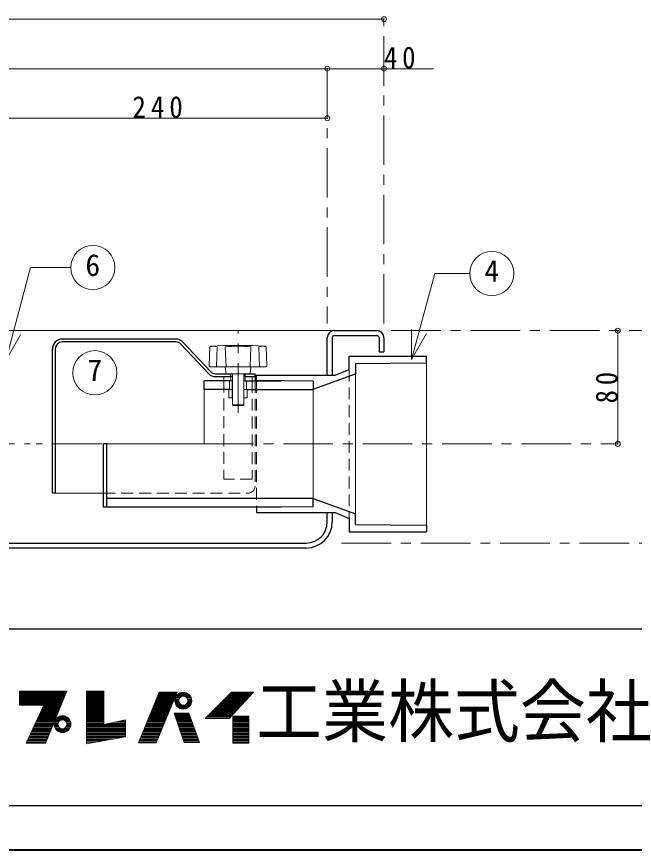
# Model space of a CAD drawing. Units: millimetres at full size, sheet at 1:7. Extents: x -1486 to 1349, y -951 to 1016.
# Drawn here: x -35 to 401, y -951 to -362 of the extents above; entities that cross this region are included whole.
import ezdxf
from ezdxf.enums import TextEntityAlignment as Align

# ---------------------------------------------------------------- set-up
doc = ezdxf.new("R2010")
doc.units = ezdxf.units.MM
doc.header["$LTSCALE"] = 7
doc.header["$PDMODE"] = 32
doc.header["$PDSIZE"] = 3.5
for name, pattern in [('CHAIN1', [8, 5, -1, 1, -1]), ('DASHED1', [1.8, 1.2, -0.6]), ('DOUBLE_CHAIN1', [8.8, 5, -1, 0.6, -0.6, 0.6, -1])]:
    doc.linetypes.add(name, pattern=pattern)
doc.layers.add('0-0', color=4, linetype='Continuous', lineweight=9)
doc.styles.add('ＭＳ ゴシック', font='')
doc.styles.get('ＭＳ ゴシック').set_extended_font_data('MS Gothic')

msp = doc.modelspace()

# ---------------------------------------------------------------- linework, layer by layer
at = {"layer": '0-0'}
for p, q in [((-855.961, -363.661), (224.039, -363.661)), ((-815.961, -398.661), (184.039, -398.661)), ((259.039, -398.661), (184.039, -398.661)), ((-55.961, -433.661), (184.039, -433.661)), ((-820.961, -583.661), (189.039, -583.661)), ((389.039, -583.661), (389.039, -663.661)), ((204.039, -614.261), (204.039, -713.061)), ((117.039, -619.111), (116.939, -619.111)), ((125.139, -619.111), (125.039, -619.111)), ((134.039, -619.111), (134.039, -618.936)), ((97.039, -663.661), (97.039, -625.111)), ((174.039, -625.111), (174.039, -702.211)), ((28.539, -663.661), (97.039, -663.661)), ((134.039, -708.386), (134.039, -708.211))]:
    msp.add_line(p, q, dxfattribs=at)
at = {"layer": '0-0', "linetype": 'CHAIN1'}
for p, q in [((224.039, -578.661), (224.039, -363.661)), ((184.039, -398.661), (184.039, -578.661)), ((121.039, -641.611), (121.039, -584.111)), ((229.039, -583.661), (424.039, -583.661)), ((97.039, -663.661), (389.039, -663.661)), ((194.039, -733.661), (424.039, -733.661))]:
    msp.add_line(p, q, dxfattribs=at)
at = {"layer": '0-0', "color": 7, "lineweight": 18}
for p, q in [((-42.952, -604.729), (-25.375, -539.134)), ((2.964, -539.134), (-25.375, -539.134)), ((243.562, -603.937), (259.82, -543.261)), ((284.544, -543.261), (259.82, -543.261)), ((-42.952, -604.729), (-32.452, -586.542)), ((243.562, -603.937), (243.562, -582.937)), ((243.562, -603.937), (254.062, -585.75)), ((101.647, -594.564), (110.798, -594.122)), ((130.798, -594.111), (111.28, -594.111)), ((140.431, -594.564), (131.28, -594.122)), ((101.172, -595.045), (100.688, -608.593)), ((105.916, -609.111), (106.416, -595.111)), ((112.05, -595.111), (112.55, -609.111)), ((130.028, -595.111), (129.528, -609.111)), ((136.162, -609.111), (135.662, -595.111)), ((140.906, -595.045), (141.39, -608.593)), ((254.039, -720.936), (254.039, -606.386)), ((140.891, -609.111), (101.188, -609.111)), ((112.039, -609.111), (112.539, -614.111)), ((130.039, -609.111), (129.539, -614.111)), ((111.039, -619.111), (111.039, -616.111)), ((126.039, -614.111), (116.039, -614.111)), ((116.039, -616.111), (117.039, -616.111)), ((116.039, -616.111), (116.039, -619.111)), ((117.039, -636.111), (117.039, -614.111)), ((125.039, -636.111), (125.039, -614.111)), ((125.039, -616.111), (126.039, -616.111)), ((126.039, -616.111), (126.039, -619.111)), ((131.039, -619.111), (131.039, -616.111)), ((133.039, -619.111), (133.039, -616.111)), ((116.039, -619.111), (116.939, -619.111)), ((116.939, -631.111), (116.939, -619.111)), ((125.139, -619.111), (126.039, -619.111)), ((125.139, -631.111), (125.139, -619.111)), ((127.039, -625.111), (127.039, -619.111)), ((114.539, -631.111), (114.539, -625.111)), ((127.039, -625.111), (127.539, -625.111)), ((127.539, -631.111), (127.539, -625.111)), ((114.539, -631.111), (116.939, -631.111)), ((125.139, -631.111), (127.539, -631.111)), ((117.039, -636.111), (125.039, -636.111)), ((117.039, -636.111), (117.539, -636.611)), ((117.539, -636.611), (124.539, -636.611)), ((124.539, -636.611), (125.039, -636.111)), ((26.039, -698.436), (-7.961, -698.436)), ((-33.161, -838.8), (0.026, -838.8)), ((-33.161, -839.094), (-0.096, -839.094)), ((-33.161, -839.535), (-0.278, -839.535)), ((-33.161, -839.976), (-0.461, -839.976)), ((-33.161, -840.417), (-0.643, -840.417)), ((-33.161, -841.005), (-0.886, -841.005)), ((-1.069, -841.446), (-33.161, -841.446)), ((-33.161, -841.887), (-1.251, -841.887)), ((-14.933, -874.962), (0.208, -838.359)), ((14.173, -838.212), (14.173, -875.403)), ((26.374, -838.212), (14.173, -838.212)), ((14.173, -838.8), (26.374, -838.8)), ((14.173, -839.094), (26.374, -839.094)), ((14.173, -839.535), (26.374, -839.535)), ((14.173, -839.976), (26.374, -839.976)), ((14.173, -840.417), (26.374, -840.417)), ((14.173, -841.005), (26.374, -841.005)), ((14.173, -841.446), (26.374, -841.446)), ((14.173, -841.887), (26.374, -841.887)), ((65.476, -838.947), (50.776, -874.668)), ((63.271, -874.668), (78.118, -838.947)), ((64.266, -841.887), (76.896, -841.887)), ((64.448, -841.446), (77.079, -841.446)), ((64.629, -841.005), (77.263, -841.005)), ((64.871, -840.417), (77.507, -840.417)), ((65.053, -839.976), (77.677, -839.976)), ((65.234, -839.535), (77.874, -839.535)), ((65.476, -838.947), (78.118, -838.947)), ((77.59, -841.446), (87.172, -841.446)), ((78.084, -840.858), (86.678, -840.858)), ((78.936, -840.123), (85.826, -840.123)), ((79.969, -839.535), (84.794, -839.535)), ((113.398, -841.887), (129.19, -841.887)), ((113.839, -841.446), (129.6, -841.446)), ((114.28, -841.005), (130.009, -841.005)), ((114.721, -857.469), (131.92, -838.947)), ((114.868, -840.417), (130.555, -840.417)), ((115.309, -839.976), (130.965, -839.976)), ((115.75, -839.535), (131.374, -839.535)), ((-33.161, -842.328), (-1.434, -842.328)), ((-33.161, -842.769), (-1.616, -842.769)), ((-33.161, -843.21), (-1.799, -843.21)), ((-33.161, -843.504), (-1.92, -843.504)), ((-33.161, -844.092), (-2.163, -844.092)), ((-33.161, -844.533), (-2.346, -844.533)), ((-33.161, -844.974), (-2.528, -844.974)), ((-33.161, -845.415), (-2.711, -845.415)), ((-33.161, -845.856), (-2.893, -845.856)), ((-33.161, -846.297), (-3.075, -846.297)), ((-33.161, -846.738), (-3.258, -846.738)), ((-33.161, -847.179), (-3.44, -847.179)), ((-33.161, -847.62), (-3.623, -847.62)), ((14.173, -842.328), (26.374, -842.328)), ((14.173, -842.769), (26.374, -842.769)), ((14.173, -843.21), (26.374, -843.21)), ((14.173, -843.504), (26.374, -843.504)), ((14.173, -844.092), (26.374, -844.092)), ((14.173, -844.533), (26.374, -844.533)), ((14.173, -844.974), (26.374, -844.974)), ((14.173, -845.415), (26.374, -845.415)), ((14.173, -845.856), (26.374, -845.856)), ((14.173, -846.297), (26.374, -846.297)), ((14.173, -846.738), (26.374, -846.738)), ((14.173, -847.179), (26.374, -847.179)), ((14.173, -847.62), (26.374, -847.62)), ((61.907, -847.62), (74.513, -847.62)), ((62.088, -847.179), (74.697, -847.179)), ((62.27, -846.738), (74.88, -846.738)), ((62.451, -846.297), (75.063, -846.297)), ((62.633, -845.856), (75.246, -845.856)), ((62.83, -845.415), (75.43, -845.415)), ((62.996, -844.974), (75.613, -844.974)), ((63.177, -844.533), (75.796, -844.533)), ((63.359, -844.092), (75.98, -844.092)), ((63.601, -843.504), (76.224, -843.504)), ((63.722, -843.21), (76.346, -843.21)), ((63.903, -842.769), (76.53, -842.769)), ((64.085, -842.328), (76.713, -842.328)), ((76.431, -844.974), (79.231, -844.974)), ((76.46, -844.386), (79.286, -844.386)), ((76.477, -845.709), (79.318, -845.709)), ((76.58, -843.651), (79.522, -843.651)), ((76.616, -846.444), (79.595, -846.444)), ((76.855, -842.769), (80.132, -842.769)), ((76.855, -847.179), (80.132, -847.179)), ((77.127, -842.181), (80.925, -842.181)), ((87.635, -842.181), (83.838, -842.181)), ((87.907, -842.769), (84.631, -842.769)), ((87.907, -847.179), (84.631, -847.179)), ((88.147, -846.444), (85.167, -846.444)), ((88.182, -843.651), (85.24, -843.651)), ((88.286, -845.709), (85.444, -845.709)), ((88.302, -844.386), (85.476, -844.386)), ((85.531, -844.974), (88.331, -844.974)), ((107.665, -847.62), (123.867, -847.62)), ((108.106, -847.179), (124.276, -847.179)), ((108.547, -846.738), (124.686, -846.738)), ((108.988, -846.297), (125.095, -846.297)), ((109.429, -845.856), (125.505, -845.856)), ((109.87, -845.415), (125.914, -845.415)), ((110.311, -844.974), (126.324, -844.974)), ((110.752, -844.533), (126.775, -844.533)), ((111.193, -844.092), (127.143, -844.092)), ((111.781, -843.504), (127.689, -843.504)), ((112.075, -843.21), (127.962, -843.21)), ((112.516, -842.769), (128.371, -842.769)), ((112.957, -842.328), (128.781, -842.328)), ((-16.109, -848.208), (-33.161, -848.208)), ((-28.457, -874.962), (-16.109, -848.208)), ((-5.994, -853.353), (-18.484, -853.353)), ((-5.751, -852.765), (-18.167, -852.765)), ((-17.873, -852.03), (-5.447, -852.03)), ((-5.204, -851.442), (-17.602, -851.442)), ((-4.9, -850.707), (-17.262, -850.707)), ((-4.717, -850.266), (-17.059, -850.266)), ((-4.474, -849.678), (-16.787, -849.678)), ((-4.292, -849.237), (-16.584, -849.237)), ((-4.048, -848.649), (-16.312, -848.649)), ((-3.866, -848.208), (-16.109, -848.208)), ((14.173, -848.208), (26.374, -848.208)), ((14.173, -848.649), (26.374, -848.649)), ((14.173, -849.237), (26.374, -849.237)), ((14.173, -849.678), (26.374, -849.678)), ((14.173, -850.266), (26.374, -850.266)), ((14.173, -850.707), (26.374, -850.707)), ((14.173, -851.442), (26.374, -851.442)), ((14.173, -852.03), (26.374, -852.03)), ((14.173, -852.765), (26.374, -852.765)), ((14.173, -853.353), (26.374, -853.353)), ((59.548, -853.353), (72.13, -853.353)), ((59.79, -852.765), (72.375, -852.765)), ((60.092, -852.03), (72.68, -852.03)), ((60.334, -851.442), (72.925, -851.442)), ((60.637, -850.707), (73.23, -850.707)), ((60.818, -850.266), (73.413, -850.266)), ((61.06, -849.678), (73.658, -849.678)), ((61.242, -849.237), (73.841, -849.237)), ((61.484, -848.649), (74.086, -848.649)), ((61.665, -848.208), (74.269, -848.208)), ((77.208, -847.914), (81.25, -847.914)), ((77.702, -848.649), (87.061, -848.649)), ((78.23, -849.237), (86.532, -849.237)), ((79.393, -850.119), (85.37, -850.119)), ((80.789, -850.707), (83.973, -850.707)), ((87.554, -847.914), (83.512, -847.914)), ((101.932, -853.353), (118.543, -853.353)), ((102.52, -852.765), (119.089, -852.765)), ((103.255, -852.03), (119.772, -852.03)), ((103.843, -851.442), (120.318, -851.442)), ((104.578, -850.707), (121, -850.707)), ((105.019, -850.266), (121.41, -850.266)), ((105.607, -849.678), (121.956, -849.678)), ((106.048, -849.237), (122.365, -849.237)), ((106.636, -848.649), (122.911, -848.649)), ((107.077, -848.208), (123.321, -848.208)), ((-8.487, -859.38), (-21.265, -859.38)), ((-8.183, -858.645), (-20.926, -858.645)), ((-7.94, -858.057), (-20.655, -858.057)), ((-7.636, -857.322), (-20.315, -857.322)), ((-20.044, -856.734), (-7.393, -856.734)), ((-7.089, -855.999), (-19.705, -855.999)), ((-6.785, -855.264), (-19.366, -855.264)), ((-6.542, -854.676), (-19.094, -854.676)), ((-18.755, -853.941), (-6.237, -853.941)), ((-8.405, -859.38), (-5.128, -859.38)), ((-8.052, -858.645), (-4.01, -858.645)), ((-7.67, -858.057), (1.912, -858.057)), ((-7.03, -857.322), (1.272, -857.322)), ((-6.324, -856.734), (0.566, -856.734)), ((-4.928, -855.999), (-0.83, -855.999)), ((2.294, -858.645), (-1.748, -858.645)), ((2.647, -859.38), (-0.629, -859.38)), ((14.173, -853.941), (26.374, -853.941)), ((14.173, -854.676), (26.374, -854.676)), ((14.173, -855.264), (26.374, -855.264)), ((14.173, -855.999), (26.374, -855.999)), ((14.173, -856.734), (26.374, -856.734)), ((14.173, -857.322), (26.374, -857.322)), ((14.173, -858.057), (26.374, -858.057)), ((14.173, -858.645), (26.374, -858.645)), ((14.173, -859.38), (26.374, -859.38)), ((41.515, -859.38), (37.565, -859.38)), ((57.067, -859.38), (69.625, -859.38)), ((57.37, -858.645), (69.931, -858.645)), ((57.612, -858.057), (70.175, -858.057)), ((57.914, -857.322), (70.481, -857.322)), ((58.156, -856.734), (70.725, -856.734)), ((58.459, -855.999), (71.031, -855.999)), ((58.761, -855.264), (71.336, -855.264)), ((59.008, -854.676), (71.581, -854.676)), ((59.302, -853.941), (71.886, -853.941)), ((75.964, -853.941), (86.257, -853.941)), ((76.22, -854.676), (86.528, -854.676)), ((76.424, -855.264), (86.745, -855.264)), ((76.679, -855.999), (87.016, -855.999)), ((76.935, -856.734), (87.287, -856.734)), ((77.139, -857.322), (87.504, -857.322)), ((77.395, -858.057), (87.775, -858.057)), ((77.599, -858.645), (87.992, -858.645)), ((77.854, -859.38), (88.263, -859.38)), ((93.847, -874.521), (86.203, -853.794)), ((97.816, -857.469), (114.721, -857.469)), ((98.551, -856.734), (115.404, -856.734)), ((99.286, -855.999), (116.086, -855.999)), ((100.021, -855.264), (116.769, -855.264)), ((100.609, -854.676), (117.315, -854.676)), ((101.344, -853.941), (117.997, -853.941)), ((117.367, -856.734), (128.539, -856.734)), ((117.367, -857.322), (128.539, -857.322)), ((117.367, -858.057), (128.539, -858.057)), ((117.367, -858.645), (128.539, -858.645)), ((117.367, -859.38), (128.539, -859.38)), ((-10.92, -865.26), (-23.979, -865.26)), ((-10.616, -864.525), (-23.64, -864.525)), ((-10.312, -863.79), (-23.301, -863.79)), ((-9.947, -862.908), (-22.871, -862.908)), ((-9.703, -862.32), (-22.622, -862.32)), ((-9.399, -861.585), (-22.283, -861.585)), ((-22.012, -860.997), (-9.156, -860.997)), ((-8.852, -860.262), (-21.672, -860.262)), ((-8.829, -861.585), (-6.029, -861.585)), ((-8.8, -860.997), (-5.974, -860.997)), ((-8.783, -862.32), (-5.942, -862.32)), ((-8.68, -860.262), (-5.738, -860.262)), ((-8.68, -862.908), (-5.738, -862.908)), ((-8.405, -863.79), (-5.128, -863.79)), ((-8.052, -864.525), (-4.01, -864.525)), ((-7.558, -865.26), (1.801, -865.26)), ((2.294, -864.525), (-1.748, -864.525)), ((2.647, -863.79), (-0.629, -863.79)), ((2.922, -860.262), (-0.02, -860.262)), ((2.922, -862.908), (-0.02, -862.908)), ((3.026, -862.32), (0.184, -862.32)), ((3.042, -860.997), (0.216, -860.997)), ((0.271, -861.585), (3.071, -861.585)), ((14.173, -860.262), (26.374, -860.262)), ((14.173, -860.997), (26.374, -860.997)), ((14.173, -861.585), (26.374, -861.585)), ((14.173, -862.32), (41.515, -862.32)), ((14.173, -862.908), (41.515, -862.908)), ((14.173, -863.79), (41.515, -863.79)), ((14.173, -864.525), (41.515, -864.525)), ((14.173, -865.26), (41.515, -865.26)), ((41.515, -861.585), (27.691, -861.585)), ((41.515, -860.997), (30.324, -860.997)), ((41.515, -860.262), (33.615, -860.262)), ((54.648, -865.26), (67.181, -865.26)), ((54.95, -864.525), (67.487, -864.525)), ((55.253, -863.79), (67.792, -863.79)), ((55.616, -862.908), (68.159, -862.908)), ((55.858, -862.32), (68.403, -862.32)), ((56.16, -861.585), (68.71, -861.585)), ((56.402, -860.997), (68.953, -860.997)), ((56.704, -860.262), (69.259, -860.262)), ((78.161, -860.262), (88.588, -860.262)), ((78.416, -860.997), (88.86, -860.997)), ((78.621, -861.585), (89.076, -861.585)), ((78.876, -862.32), (89.347, -862.32)), ((79.08, -862.908), (89.564, -862.908)), ((79.387, -863.79), (89.89, -863.79)), ((79.642, -864.525), (90.161, -864.525)), ((79.882, -865.26), (90.432, -865.26)), ((117.367, -860.262), (128.539, -860.262)), ((117.367, -860.997), (128.539, -860.997)), ((117.367, -861.585), (128.539, -861.585)), ((117.367, -862.32), (128.539, -862.32)), ((117.367, -862.908), (128.539, -862.908)), ((117.367, -863.79), (128.539, -863.79)), ((117.367, -864.525), (128.539, -864.525)), ((117.367, -865.26), (128.539, -865.26)), ((-13.291, -870.993), (-26.625, -870.993)), ((-12.987, -870.258), (-26.286, -870.258)), ((-12.622, -869.376), (-25.879, -869.376)), ((-12.379, -868.788), (-25.607, -868.788)), ((-12.075, -868.053), (-25.268, -868.053)), ((-11.771, -867.318), (-24.929, -867.318)), ((-11.467, -866.583), (-24.59, -866.583)), ((-11.163, -865.848), (-24.25, -865.848)), ((-7.03, -865.848), (1.272, -865.848)), ((-6.107, -866.583), (0.349, -866.583)), ((-4.471, -867.318), (-1.287, -867.318)), ((14.173, -865.848), (41.515, -865.848)), ((14.173, -866.583), (41.515, -866.583)), ((14.173, -867.318), (41.515, -867.318)), ((14.173, -868.053), (41.515, -868.053)), ((14.173, -868.788), (41.515, -868.788)), ((14.173, -869.376), (41.515, -869.376)), ((14.173, -870.258), (41.515, -870.258)), ((14.173, -870.993), (38.298, -870.993)), ((52.288, -870.993), (64.799, -870.993)), ((52.591, -870.258), (65.104, -870.258)), ((52.954, -869.376), (65.471, -869.376)), ((53.196, -868.788), (65.715, -868.788)), ((53.498, -868.053), (66.021, -868.053)), ((53.801, -867.318), (66.326, -867.318)), ((54.103, -866.583), (66.632, -866.583)), ((54.406, -865.848), (66.937, -865.848)), ((80.102, -865.848), (90.649, -865.848)), ((80.358, -866.583), (90.92, -866.583)), ((80.613, -867.318), (91.191, -867.318)), ((80.868, -868.053), (91.462, -868.053)), ((81.124, -868.788), (91.733, -868.788)), ((81.328, -869.376), (91.95, -869.376)), ((81.635, -870.258), (92.275, -870.258)), ((81.94, -870.993), (92.546, -870.993)), ((117.367, -865.848), (128.539, -865.848)), ((117.367, -866.583), (128.539, -866.583)), ((117.367, -867.318), (128.539, -867.318)), ((117.367, -868.053), (128.539, -868.053)), ((117.367, -868.788), (128.539, -868.788)), ((117.367, -869.376), (128.539, -869.376)), ((117.367, -870.258), (128.539, -870.258)), ((117.367, -870.993), (128.539, -870.993)), ((-28.457, -874.962), (-14.933, -874.962)), ((-14.629, -874.227), (-28.118, -874.227)), ((-14.264, -873.345), (-27.711, -873.345)), ((-13.96, -872.61), (-27.371, -872.61)), ((-13.656, -871.875), (-27.032, -871.875)), ((14.173, -871.875), (33.473, -871.875)), ((14.173, -872.61), (29.452, -872.61)), ((14.173, -873.345), (25.432, -873.345)), ((14.173, -874.227), (20.606, -874.227)), ((63.271, -874.668), (50.776, -874.668)), ((50.958, -874.227), (63.454, -874.227)), ((51.321, -873.345), (63.821, -873.345)), ((51.623, -872.61), (64.126, -872.61)), ((51.925, -871.875), (64.432, -871.875)), ((82.197, -871.875), (92.871, -871.875)), ((82.452, -872.61), (93.142, -872.61)), ((82.707, -873.345), (93.413, -873.345)), ((83.014, -874.227), (93.739, -874.227)), ((83.116, -874.521), (93.847, -874.521)), ((117.367, -871.875), (128.539, -871.875)), ((117.367, -872.61), (128.539, -872.61)), ((117.367, -873.345), (128.539, -873.345)), ((117.367, -874.227), (128.539, -874.227))]:
    msp.add_line(p, q, dxfattribs=at)
at = {"layer": '0-0', "color": 5, "lineweight": 25}
for p, q in [((184.039, -615.161), (184.039, -588.661)), ((187.539, -588.474), (187.539, -615.161)), ((189.039, -583.661), (219.039, -583.661)), ((189.039, -587.161), (219.039, -587.161)), ((220.527, -588.474), (220.527, -598.661)), ((224.039, -588.661), (224.039, -598.661)), ((77.009, -589.611), (-2.961, -589.611)), ((77.009, -591.611), (-2.961, -591.611)), ((80.655, -593.188), (100.1, -613.902)), ((101.558, -612.533), (82.113, -591.82)), ((-9.961, -698.436), (-9.961, -596.436)), ((-7.961, -596.436), (-7.961, -698.436)), ((220.527, -598.661), (224.039, -598.661)), ((204.039, -606.886), (204.039, -614.261)), ((105.203, -614.111), (116.039, -614.111)), ((105.203, -616.111), (116.039, -616.111)), ((116.039, -616.111), (116.039, -614.111)), ((126.039, -614.111), (133.039, -614.111)), ((126.039, -616.111), (126.039, -614.111)), ((126.039, -616.111), (133.039, -616.111)), ((133.039, -616.111), (133.039, -614.111)), ((174.039, -625.061), (204.039, -614.261)), ((97.039, -625.111), (97.039, -619.111)), ((116.027, -619.111), (97.039, -619.111)), ((126.027, -619.111), (151.527, -619.111)), ((174.039, -619.336), (174.039, -625.111)), ((114.527, -625.111), (97.039, -625.111)), ((127.539, -625.111), (174.039, -625.111)), ((28.539, -663.661), (26.039, -663.661)), ((26.039, -708.211), (26.039, -663.661)), ((28.539, -708.211), (28.539, -663.661)), ((-7.961, -698.436), (-9.961, -698.436)), ((174.039, -702.211), (28.539, -702.211)), ((174.039, -707.986), (174.039, -702.211)), ((174.039, -702.261), (204.039, -713.061)), ((151.527, -708.211), (26.039, -708.211)), ((174.039, -707.986), (134.039, -708.386)), ((134.039, -708.386), (134.039, -712.161)), ((134.039, -712.161), (189.475, -712.161)), ((184.039, -718.661), (184.039, -712.161)), ((187.539, -712.161), (187.539, -718.661)), ((189.475, -712.161), (199.539, -716.223)), ((199.539, -716.223), (199.539, -725.661)), ((204.039, -720.436), (204.039, -713.061)), ((204.039, -720.436), (254.039, -720.936)), ((254.039, -720.936), (254.039, -725.661)), ((199.539, -725.661), (254.039, -725.661)), ((-805.961, -733.661), (169.039, -733.661)), ((169.039, -737.161), (-805.961, -737.161))]:
    msp.add_line(p, q, dxfattribs=at)
at = {"layer": '0-0', "linetype": 'DASHED1'}
for p, q in [((199.539, -611.098), (199.539, -716.223)), ((111.039, -618.936), (111.039, -688.436)), ((131.039, -619.111), (131.039, -688.436)), ((133.039, -619.111), (133.039, -693.436)), ((115.039, -625.111), (117.039, -625.111)), ((125.039, -625.111), (127.039, -625.111)), ((117.039, -631.111), (116.939, -631.111)), ((125.139, -631.111), (125.039, -631.111)), ((131.039, -688.436), (111.039, -688.436)), ((26.039, -698.436), (128.039, -698.436))]:
    msp.add_line(p, q, dxfattribs=at)
at = {"layer": '0-0', "color": 7, "linetype": 'DASHED1', "lineweight": 18}
msp.add_line((134.039, -619.111), (134.039, -708.211), dxfattribs=at)
at = {"layer": '0-0', "linetype": 'DOUBLE_CHAIN1'}
msp.add_line((-810.961, -663.661), (26.039, -663.661), dxfattribs=at)
at = {"layer": '0-0', "color": 6, "lineweight": 25}
for p, q in [((-68.461, -794.161), (1317.539, -794.161)), ((1317.539, -919.161), (-68.461, -919.161))]:
    msp.add_line(p, q, dxfattribs=at)
at = {"layer": '0-0', "color": 1, "lineweight": 40}
msp.add_line((1349.039, -950.661), (-1485.961, -950.661), dxfattribs=at)
at = {"layer": '0-0', "color": 5, "lineweight": 25}
for points in [[(134.039, -615.161), (189.475, -615.161), (199.539, -611.098), (199.539, -601.661), (254.039, -601.661)], [(204.039, -606.886), (254.039, -606.386), (254.039, -601.661)], [(174.039, -619.336), (134.039, -618.936), (134.039, -615.161)]]:
    msp.add_lwpolyline(points, dxfattribs=at)
at = {"layer": '0-0', "color": 7, "lineweight": 18}
for points in [[(114.539, -625.111), (115.039, -625.111), (115.039, -619.111)], [(-33.161, -848.208), (-33.161, -838.359), (0.208, -838.359)], [(14.173, -875.403), (41.515, -870.405), (41.515, -858.498), (26.374, -861.879), (26.374, -838.212)], [(97.816, -857.469), (116.338, -838.947), (131.92, -838.947)], [(83.116, -874.521), (75.913, -853.794), (86.203, -853.794)]]:
    msp.add_lwpolyline(points, dxfattribs=at)
msp.add_lwpolyline([(117.367, -855.999), (117.367, -874.962), (128.539, -874.962), (128.539, -855.999)], close=True, dxfattribs=at)
for centre, radius in [((18.564, -539.134), 15.6), ((300.144, -543.261), 15.6), ((19.991, -613.386), 15.6), ((82.381, -844.974), 5.95), ((82.381, -844.974), 3.15), ((-2.879, -861.585), 5.95), ((-2.879, -861.585), 3.15)]:
    msp.add_circle(centre, radius, dxfattribs=at)
at = {"layer": '0-0', "color": 5, "lineweight": 25}
for centre, radius, start, end in [((189.039, -588.661), 5, 90, 180), ((189.039, -588.661), 1.5, 90, 172.86126), ((219.039, -588.661), 5, 0, 90), ((219.039, -588.661), 1.5, 7.13874, 90), ((-2.961, -596.611), 7, 90, 180), ((-2.961, -596.611), 5, 90, 180), ((77.009, -596.611), 7, 43.19126, 90), ((77.009, -596.611), 5, 43.19126, 90), ((105.203, -609.111), 7, 223.19126, 270), ((105.203, -609.111), 5, 223.19126, 270), ((169.039, -718.661), 15, 270, 0), ((169.039, -718.661), 18.5, 270, 0)]:
    msp.add_arc(centre, radius, start, end, dxfattribs=at)
at = {"layer": '0-0', "color": 7, "lineweight": 18}
for centre, radius, start, end in [((103.793, -601.742), 7.132, 68.41749, 111.58251), ((101.671, -595.063), 0.5, 92.76051, 177.95459), ((111.28, -604.111), 10, 90, 92.76051), ((121.039, -675.666), 81.055, 83.6327, 96.3673), ((130.798, -604.111), 10, 87.23949, 90), ((138.286, -601.742), 7.132, 68.41749, 111.58251), ((140.407, -595.063), 0.5, 2.04541, 87.23949), ((101.188, -608.611), 0.5, 177.95459, 270), ((140.891, -608.611), 0.5, 270, 2.04541)]:
    msp.add_arc(centre, radius, start, end, dxfattribs=at)
at = {"layer": '0-0', "linetype": 'DASHED1'}
msp.add_arc((128.039, -693.436), 5, 270, 0, dxfattribs=at)
at = {"layer": '0-0'}
for p in [(224.039, -363.661), (184.039, -398.661), (224.039, -398.661), (184.039, -433.661), (389.039, -583.661), (389.039, -663.661)]:
    msp.add_point(p, dxfattribs=at)

# ---------------------------------------------------------------- texts
at = {"layer": '0-0', "color": 7, "style": 'ＭＳ ゴシック'}
for s, p in [('6', (13.314, -549.634)), ('4', (294.894, -553.761)), ('7', (14.741, -623.886))]:
    msp.add_text(s, height=15.4, dxfattribs=at).set_placement(p, align=Align.BOTTOM_LEFT)
at = {"layer": '0-0', "color": 7, "style": 'ＭＳ ゴシック', "width": 0.95}
msp.add_text('工業株式会社', height=35.92, dxfattribs=at).set_placement((133.789, -881.161), align=Align.BOTTOM_LEFT)
at = {"layer": '0-0', "color": 7, "char_height": 15.4, "attachment_point": 7, "style": 'ＭＳ ゴシック'}
for s, insert in [('\\T1.36;\\W0.9;40', (224.039, -398.661)), ('\\T1.38;\\W0.9;240', (46.539, -433.661))]:
    msp.add_mtext(s, dxfattribs=dict(at, insert=insert))
at = {"layer": '0-0', "color": 7, "insert": (389.039, -635.036), "char_height": 15.4, "attachment_point": 7, "rotation": 90, "style": 'ＭＳ ゴシック'}
msp.add_mtext('\\T1.36;\\W0.9;80', dxfattribs=at)

doc.saveas('drawing.dxf')
